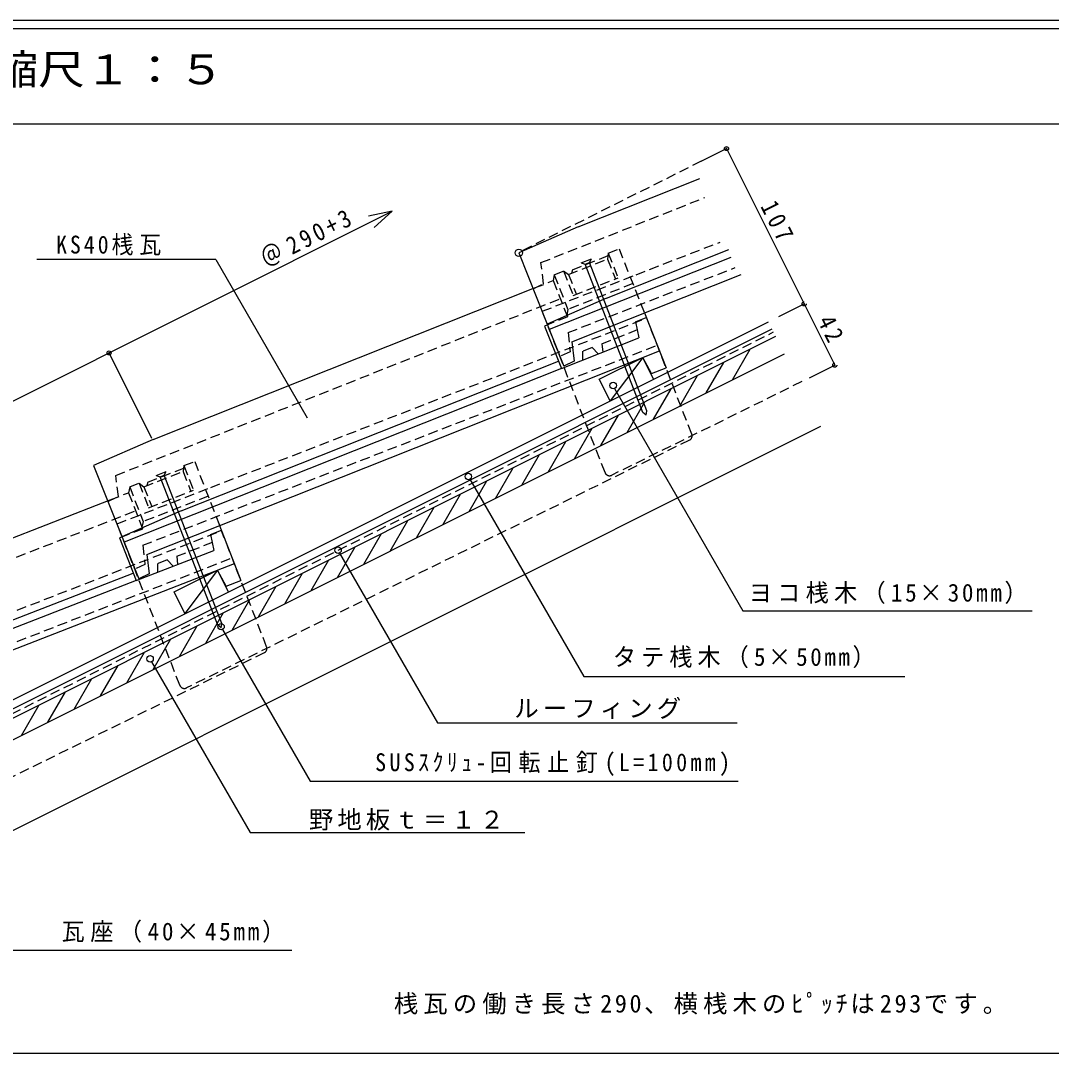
# Model space of a CAD drawing. Units: millimetres, scale not verified. Extents: x -2052 to 1987, y -1380 to 1404.
# Drawn here: x -1696 to -1060, y 768 to 1404 of the extents above; entities that cross this region are included whole.
import ezdxf
from ezdxf.enums import TextEntityAlignment as Align

# ---------------------------------------------------------------- set-up
doc = ezdxf.new("R2010")
doc.units = ezdxf.units.MM
doc.header["$LTSCALE"] = 5
doc.header["$PDMODE"] = 32
doc.header["$PDSIZE"] = 2.5
doc.linetypes.add('DASHED1', pattern=[1.8, 1.2, -0.6])
for name, color, linetype in [('A-0_ﾚｲﾔ-160', 7, 'Continuous'), ('A-1_ﾚｲﾔ-161', 3, 'Continuous'), ('A-2_ﾚｲﾔ-162', 4, 'Continuous'), ('A-5_ﾚｲﾔ-165', 7, 'Continuous'), ('A-B_ﾚｲﾔ-171', 3, 'Continuous'), ('A-C_ﾚｲﾔ-172', 3, 'Continuous'), ('A-D_ﾚｲﾔ-173', 3, 'DASHED1'), ('A-F_ﾚｲﾔ-175', 3, 'DASHED1')]:
    doc.layers.add(name, color=color, linetype=linetype)
doc.styles.add('ＭＳ ゴシック', font='')
doc.styles.get('ＭＳ ゴシック').set_extended_font_data('MS Gothic')

msp = doc.modelspace()

# ---------------------------------------------------------------- linework, layer by layer
at = {"layer": 'A-0_ﾚｲﾔ-160'}
msp.add_line((-61.96, 1404.417), (-2051.96, 1404.417), dxfattribs=at)
at = {"layer": 'A-0_ﾚｲﾔ-160', "color": 2}
msp.add_line((-66.96, 1399.418), (-2046.96, 1399.418), dxfattribs=at)
at = {"layer": 'A-0_ﾚｲﾔ-160', "color": 4}
for p, q in [((-66.96, 1340.699), (-2046.96, 1340.699)), ((-66.96, 768.098), (-2046.96, 768.098))]:
    msp.add_line(p, q, dxfattribs=at)
at = {"layer": 'A-1_ﾚｲﾔ-161', "color": 4, "linetype": 'DASHED1'}
for p, q in [((-1276.17, 1317.784), (-1386.648, 1262.544)), ((-1374.964, 1255.305), (-1273.94, 1295.441)), ((-1373.405, 1242.255), (-1374.964, 1255.305)), ((-1379.831, 1239.218), (-1373.405, 1242.255)), ((-1337.507, 1205.303), (-1315.481, 1214.053)), ((-1337.507, 1205.303), (-1336.915, 1200.212)), ((-1349.156, 1195.349), (-1349.129, 1200.685)), ((-1641.878, 1108.144), (-1635.452, 1111.18)), ((-1599.489, 1074.421), (-1577.397, 1083.003)), ((-1611.213, 1064.554), (-1611.146, 1069.891)), ((-1599.489, 1074.421), (-1598.936, 1069.324))]:
    msp.add_line(p, q, dxfattribs=at)
at = {"layer": 'A-1_ﾚｲﾔ-161'}
for p, q in [((-1352.04, 1277.325), (-1277.088, 1307.103)), ((-1352.04, 1277.325), (-1388.619, 1261.339)), ((-1388.619, 1261.339), (-1360.879, 1191.516)), ((-1334.597, 1233.424), (-1259.077, 1263.428)), ((-1257.891, 1258.574), (-1369.849, 1214.093)), ((-1355.889, 1206.569), (-1251.605, 1248.001)), ((-1614.085, 1146.25), (-1378.868, 1239.701)), ((-1334.597, 1233.424), (-1371.178, 1217.439)), ((-1311.231, 1224.411), (-1297.791, 1190.584)), ((-1316.674, 1218.905), (-1310.083, 1221.523)), ((-1316.674, 1218.905), (-1314.668, 1209.051)), ((-1362.386, 1190.093), (-1314.668, 1209.051)), ((-1617.935, 1075.495), (-1301.944, 1201.036)), ((-1306.855, 1186.982), (-1312.243, 1196.945)), ((-1362.386, 1190.093), (-1631.896, 1083.018)), ((-1596.644, 1102.349), (-1364.213, 1194.691)), ((-1306.855, 1186.982), (-1297.791, 1190.584)), ((-1614.085, 1146.25), (-1650.666, 1130.264)), ((-1650.666, 1130.264), (-1622.926, 1060.441)), ((-1876.509, 1017.469), (-1640.587, 1109.13)), ((-1596.644, 1102.349), (-1633.224, 1086.363)), ((-1578.554, 1087.862), (-1571.943, 1090.43)), ((-1573.068, 1093.328), (-1559.886, 1059.4)), ((-1578.554, 1087.862), (-1576.622, 1077.993)), ((-1624.484, 1059.399), (-1576.622, 1077.993)), ((-1880.895, 946.744), (-1563.959, 1069.884)), ((-1859.4, 973.437), (-1626.275, 1064.013)), ((-1568.977, 1055.866), (-1574.289, 1065.87)), ((-1624.484, 1059.399), (-1894.798, 954.374)), ((-1568.977, 1055.866), (-1559.886, 1059.4))]:
    msp.add_line(p, q, dxfattribs=at)
at = {"layer": 'A-1_ﾚｲﾔ-161', "color": 7, "linetype": 'DASHED1'}
for p, q in [((-1333.451, 1261.133), (-1333.937, 1257.551)), ((-1333.451, 1261.133), (-1326.86, 1263.752)), ((-1333.451, 1261.133), (-1327.43, 1245.978)), ((-1326.86, 1263.752), (-1311.231, 1224.411)), ((-1358.014, 1247.986), (-1333.937, 1257.551)), ((-1355.612, 1250.876), (-1333.537, 1259.646)), ((-1333.937, 1257.551), (-1329.078, 1245.323)), ((-1366.798, 1247.884), (-1367.489, 1244.221)), ((-1366.798, 1247.884), (-1361.031, 1250.175)), ((-1366.798, 1247.884), (-1358.306, 1226.509)), ((-1361.031, 1250.175), (-1358.014, 1247.986)), ((-1361.031, 1250.175), (-1355.01, 1235.021)), ((-1358.014, 1247.986), (-1353.155, 1235.758)), ((-1355.612, 1250.876), (-1356.184, 1248.712)), ((-1378.868, 1239.701), (-1367.489, 1244.221)), ((-1367.489, 1244.221), (-1358.62, 1221.896)), ((-1318.368, 1242.377), (-1358.306, 1226.509)), ((-1355.01, 1235.021), (-1327.43, 1245.978)), ((-1358.62, 1221.896), (-1369.998, 1217.376)), ((-1358.306, 1226.509), (-1359.052, 1222.985)), ((-1595.01, 1130.217), (-1588.399, 1132.786)), ((-1588.399, 1132.786), (-1573.068, 1093.328)), ((-1619.671, 1117.257), (-1595.523, 1126.64)), ((-1617.248, 1120.129), (-1595.107, 1128.731)), ((-1595.01, 1130.217), (-1595.523, 1126.64)), ((-1595.523, 1126.64), (-1590.757, 1114.374)), ((-1595.01, 1130.217), (-1589.104, 1115.017)), ((-1617.248, 1120.129), (-1617.836, 1117.97)), ((-1640.587, 1109.13), (-1629.175, 1113.564)), ((-1628.456, 1117.223), (-1629.175, 1113.564)), ((-1629.175, 1113.564), (-1620.475, 1091.172)), ((-1628.456, 1117.223), (-1622.671, 1119.47)), ((-1628.456, 1117.223), (-1620.127, 1095.784)), ((-1622.671, 1119.47), (-1619.671, 1117.257)), ((-1622.671, 1119.47), (-1616.766, 1104.27)), ((-1619.671, 1117.257), (-1614.906, 1104.991)), ((-1616.766, 1104.27), (-1589.104, 1115.017)), ((-1580.069, 1111.348), (-1620.127, 1095.784)), ((-1620.127, 1095.784), (-1620.9, 1092.264)), ((-1620.475, 1091.172), (-1631.888, 1086.739))]:
    msp.add_line(p, q, dxfattribs=at)
at = {"layer": 'A-1_ﾚｲﾔ-161', "color": 4, "linetype": 'DASHED1'}
for points in [[(-1635.452, 1111.18), (-1637.011, 1124.23), (-1363.059, 1233.069)], [(-1339.68, 1199.113), (-1343.362, 1202.977), (-1349.129, 1200.685)], [(-1898.14, 982.563), (-1899.6, 995.623), (-1624.829, 1102.379)], [(-1601.709, 1068.246), (-1605.362, 1072.136), (-1611.146, 1069.891)]]:
    msp.add_lwpolyline(points, dxfattribs=at)
at = {"layer": 'A-1_ﾚｲﾔ-161'}
for points in [[(-1369.998, 1217.376), (-1372.786, 1216.268), (-1362.386, 1190.093)], [(-1355.889, 1206.569), (-1354.453, 1194.553), (-1360.879, 1191.516)], [(-1631.888, 1086.739), (-1634.684, 1085.652), (-1624.484, 1059.4)], [(-1617.935, 1075.495), (-1616.5, 1063.478), (-1622.926, 1060.441)]]:
    msp.add_lwpolyline(points, dxfattribs=at)
at = {"layer": 'A-2_ﾚｲﾔ-162'}
for p, q in [((-1276.17, 1317.784), (-1260.602, 1325.568)), ((-1260.602, 1325.568), (-1212.75, 1229.863)), ((-1228.317, 1222.079), (-1212.75, 1229.863)), ((-1804.601, 933.938), (-1234.666, 1218.905)), ((-1813.523, 918.242), (-1230.172, 1209.918)), ((-1802.365, 929.465), (-1232.43, 1214.433)), ((-1808.156, 907.509), (-1224.806, 1199.184)), ((-1339.051, 1183.483), (-1312.218, 1196.9)), ((-1312.218, 1196.9), (-1332.343, 1170.066)), ((-1305.51, 1183.483), (-1312.218, 1196.9)), ((-1332.343, 1170.066), (-1339.051, 1183.483)), ((-1745.546, 882.912), (-1202.445, 1154.463)), ((-1574.285, 1065.866), (-1594.41, 1039.033)), ((-1567.578, 1052.45), (-1574.285, 1065.866))]:
    msp.add_line(p, q, dxfattribs=at)
at = {"layer": 'A-2_ﾚｲﾔ-162', "color": 6, "linetype": 'DASHED1'}
msp.add_line((-1717.235, 969.191), (-1231.536, 1212.579), dxfattribs=at)
at = {"layer": 'A-2_ﾚｲﾔ-162'}
msp.add_lwpolyline([(-1594.41, 1039.033), (-1601.118, 1052.45), (-1574.286, 1065.866)], dxfattribs=at)
msp.add_circle((-1388.619, 1261.339), 2.306, dxfattribs=at)
msp.add_point((-1260.602, 1325.568), dxfattribs=at)
at = {"layer": 'A-5_ﾚｲﾔ-165'}
for p, q in [((-1942.586, 1048.98), (-1466.629, 1286.958)), ((-1466.629, 1286.958), (-1481.325, 1283.95)), ((-1466.629, 1286.958), (-1477.852, 1277.006)), ((-1575.435, 1257.191), (-1685.71, 1257.191)), ((-1575.435, 1257.191), (-1519.129, 1159.667)), ((-1350.103, 1255.211), (-1343.87, 1257.633)), ((-1350.103, 1255.211), (-1347.616, 1254.364)), ((-1347.616, 1254.364), (-1345.11, 1255.338)), ((-1312.12, 1163.005), (-1347.616, 1254.364)), ((-1345.11, 1255.338), (-1343.87, 1257.633)), ((-1614.796, 1146.888), (-1641.192, 1199.677)), ((-1256.94, 1183.117), (-1246.05, 1201.978)), ((-1273.173, 1175.001), (-1262.284, 1193.862)), ((-1289.407, 1166.884), (-1278.517, 1185.745)), ((-1305.639, 1158.767), (-1294.75, 1177.629)), ((-1321.873, 1150.651), (-1310.983, 1169.512)), ((-1338.106, 1142.535), (-1327.216, 1161.396)), ((-1310.059, 1161.41), (-1312.12, 1163.005)), ((-1354.339, 1134.417), (-1343.449, 1153.279)), ((-1370.572, 1126.301), (-1359.683, 1145.163)), ((-1386.805, 1118.185), (-1375.916, 1137.046)), ((-1612.171, 1124.178), (-1605.938, 1126.6)), ((-1607.178, 1124.304), (-1605.938, 1126.6)), ((-1403.038, 1110.068), (-1392.149, 1128.93)), ((-1612.171, 1124.178), (-1609.683, 1123.331)), ((-1609.683, 1123.331), (-1607.178, 1124.304)), ((-1574.188, 1031.972), (-1609.683, 1123.331)), ((-1419.272, 1101.951), (-1408.382, 1120.813)), ((-1418.788, 1121.805), (-1348.639, 1000.304)), ((-1435.505, 1093.835), (-1424.615, 1112.696)), ((-1451.738, 1085.718), (-1440.849, 1104.579)), ((-1467.971, 1077.602), (-1457.081, 1096.463)), ((-1484.204, 1069.485), (-1473.315, 1088.346)), ((-1500.437, 1061.369), (-1489.548, 1080.23)), ((-1516.67, 1053.252), (-1505.781, 1072.113)), ((-1532.903, 1045.135), (-1522.014, 1063.997)), ((-1549.136, 1037.018), (-1538.248, 1055.88)), ((-1565.37, 1028.902), (-1554.48, 1047.764)), ((-1581.603, 1020.786), (-1570.714, 1039.647)), ((-1597.836, 1012.67), (-1586.947, 1031.531)), ((-1572.127, 1030.377), (-1574.188, 1031.972)), ((-1614.069, 1004.553), (-1603.18, 1023.414)), ((-1630.302, 996.436), (-1619.413, 1015.297)), ((-1646.535, 988.319), (-1635.646, 1007.181)), ((-1615.008, 1009.366), (-1554.268, 904.162)), ((-1662.769, 980.203), (-1651.879, 999.064)), ((-1348.639, 1000.304), (-1150.612, 1000.304)), ((-1679.002, 972.086), (-1668.113, 990.947)), ((-1695.235, 963.97), (-1684.345, 982.831)), ((-1554.268, 904.162), (-1384.827, 904.162)), ((-1702.935, 831.746), (-1528.526, 831.746))]:
    msp.add_line(p, q, dxfattribs=at)
for points in [[(-1310.059, 1161.41), (-1309.615, 1163.979), (-1345.11, 1255.338)], [(-1329.538, 1177.776), (-1250.436, 1040.766), (-1072.187, 1040.766)], [(-1572.127, 1030.377), (-1571.682, 1032.945), (-1607.178, 1124.304)], [(-1499.142, 1076.38), (-1438.762, 971.798), (-1253.99, 971.798)], [(-1571.186, 1029.258), (-1517.175, 935.71), (-1253.344, 935.71)]]:
    msp.add_lwpolyline(points, dxfattribs=at)
for centre in [(-1330.437, 1179.562), (-1419.723, 1123.573), (-1500.041, 1078.166), (-1500.041, 1078.166), (-1572.162, 1031.003), (-1615.907, 1011.153)]:
    msp.add_circle(centre, 2, dxfattribs=at)
at = {"layer": 'A-C_ﾚｲﾔ-172', "color": 7}
msp.add_point((-1641.192, 1199.677), dxfattribs=at)
at = {"layer": 'A-F_ﾚｲﾔ-175'}
for p, q in [((-1316.365, 1247.836), (-1264.471, 1267.997)), ((-1374.14, 1225.389), (-1316.365, 1247.836)), ((-1358.284, 1212.239), (-1255.295, 1252.252)), ((-1335.49, 1125.907), (-1374.14, 1225.389)), ((-1578.433, 1116.802), (-1309.784, 1221.176)), ((-1282.01, 1149.688), (-1309.784, 1221.176)), ((-1358.284, 1212.239), (-1356.984, 1200.369)), ((-1620.351, 1081.206), (-1303.265, 1204.398)), ((-1356.984, 1200.369), (-1363.332, 1197.572)), ((-1214.249, 1181.979), (-1331.367, 1124.302)), ((-1283.481, 1145.911), (-1593.435, 993.269)), ((-1636.207, 1094.356), (-1578.433, 1116.802)), ((-1840.5, 985.769), (-1571.851, 1090.143)), ((-1597.557, 994.874), (-1636.207, 1094.356)), ((-1544.077, 1018.655), (-1571.851, 1090.143)), ((-1620.351, 1081.206), (-1619.051, 1069.335)), ((-1882.419, 950.172), (-1565.333, 1073.364)), ((-1619.051, 1069.335), (-1625.4, 1066.538)), ((-1545.548, 1014.878), (-1855.502, 862.235))]:
    msp.add_line(p, q, dxfattribs=at)
at = {"layer": 'A-F_ﾚｲﾔ-175', "color": 7, "linetype": 'Continuous'}
for p, q in [((-1228.317, 1222.08), (-1212.75, 1229.863)), ((-1209.449, 1184.343), (-1193.882, 1192.127))]:
    msp.add_line(p, q, dxfattribs=at)
msp.add_lwpolyline([(-1228.317, 1222.08), (-1212.75, 1229.863), (-1193.882, 1192.127)], dxfattribs=at)
at = {"layer": 'A-F_ﾚｲﾔ-175'}
for centre, start, end in [((-1284.806, 1148.602), 296.21883, 21.23178), ((-1332.693, 1126.994), 201.23178, 296.21883), ((-1546.874, 1017.569), 296.21883, 21.23178), ((-1594.761, 995.96), 201.23178, 296.21883)]:
    msp.add_arc(centre, 3, start, end, dxfattribs=at)
at = {"layer": 'A-F_ﾚｲﾔ-175', "color": 7}
for p in [(-1212.75, 1229.863), (-1193.882, 1192.127)]:
    msp.add_point(p, dxfattribs=at)

# ---------------------------------------------------------------- texts
at = {"layer": 'A-0_ﾚｲﾔ-160', "color": 3, "insert": (-1465.609, 791.985), "char_height": 11, "attachment_point": 7, "style": 'ＭＳ ゴシック'}
msp.add_mtext('\\T1.21;桟瓦の働き長さ290、横桟木のﾋﾟｯﾁは293です。', dxfattribs=at)
at = {"layer": 'A-2_ﾚｲﾔ-162', "color": 3, "insert": (-1240.03, 1290.014), "char_height": 11, "attachment_point": 7, "rotation": 296.565, "style": 'ＭＳ ゴシック'}
msp.add_mtext('\\T1.38;\\W0.9;107', dxfattribs=at)
at = {"layer": 'A-B_ﾚｲﾔ-171', "color": 2, "style": 'ＭＳ ゴシック', "width": 1.15}
msp.add_text('軒先部(ﾌﾟﾗ面戸仕様)  縮尺１：５', height=18.33, dxfattribs=at).set_placement((-2015.382, 1359.701), align=Align.BOTTOM_LEFT)
at = {"layer": 'A-B_ﾚｲﾔ-171', "char_height": 11, "attachment_point": 7, "style": 'ＭＳ ゴシック'}
for s, insert in [('\\T1.27;\\W0.9;KS40桟瓦', (-1673.852, 1259.711)), ('\\T1.23;\\W0.95;ヨコ桟木（15×30mm）', (-1246.883, 1045.016)), ('\\T1.22;\\W0.95;タテ桟木（5×50mm）', (-1330.638, 1005.439)), ('\\T1.17;ルーフィング', (-1391.357, 974.034)), ('\\T1.31;\\W0.9;SUSｽｸﾘｭ-回転止釘(L=100mm)', (-1477.151, 939.047)), ('\\T1.17;野地板ｔ＝１２', (-1517.978, 905.392)), ('\\T1.24;\\W0.95;瓦座（40×45mm）', (-1670.42, 836.268))]:
    msp.add_mtext(s, dxfattribs=dict(at, insert=insert))
at = {"layer": 'A-D_ﾚｲﾔ-173', "insert": (-1543.922, 1251.106), "char_height": 11, "attachment_point": 7, "rotation": 26.565, "style": 'ＭＳ ゴシック'}
msp.add_mtext('\\T1.32;\\W0.9;＠290+3', dxfattribs=at)
at = {"layer": 'A-F_ﾚｲﾔ-175', "insert": (-1204.714, 1219.38), "char_height": 11, "attachment_point": 7, "rotation": 296.566, "style": 'ＭＳ ゴシック'}
msp.add_mtext('\\T1.36;\\W0.9;42', dxfattribs=at)

doc.saveas('drawing.dxf')
